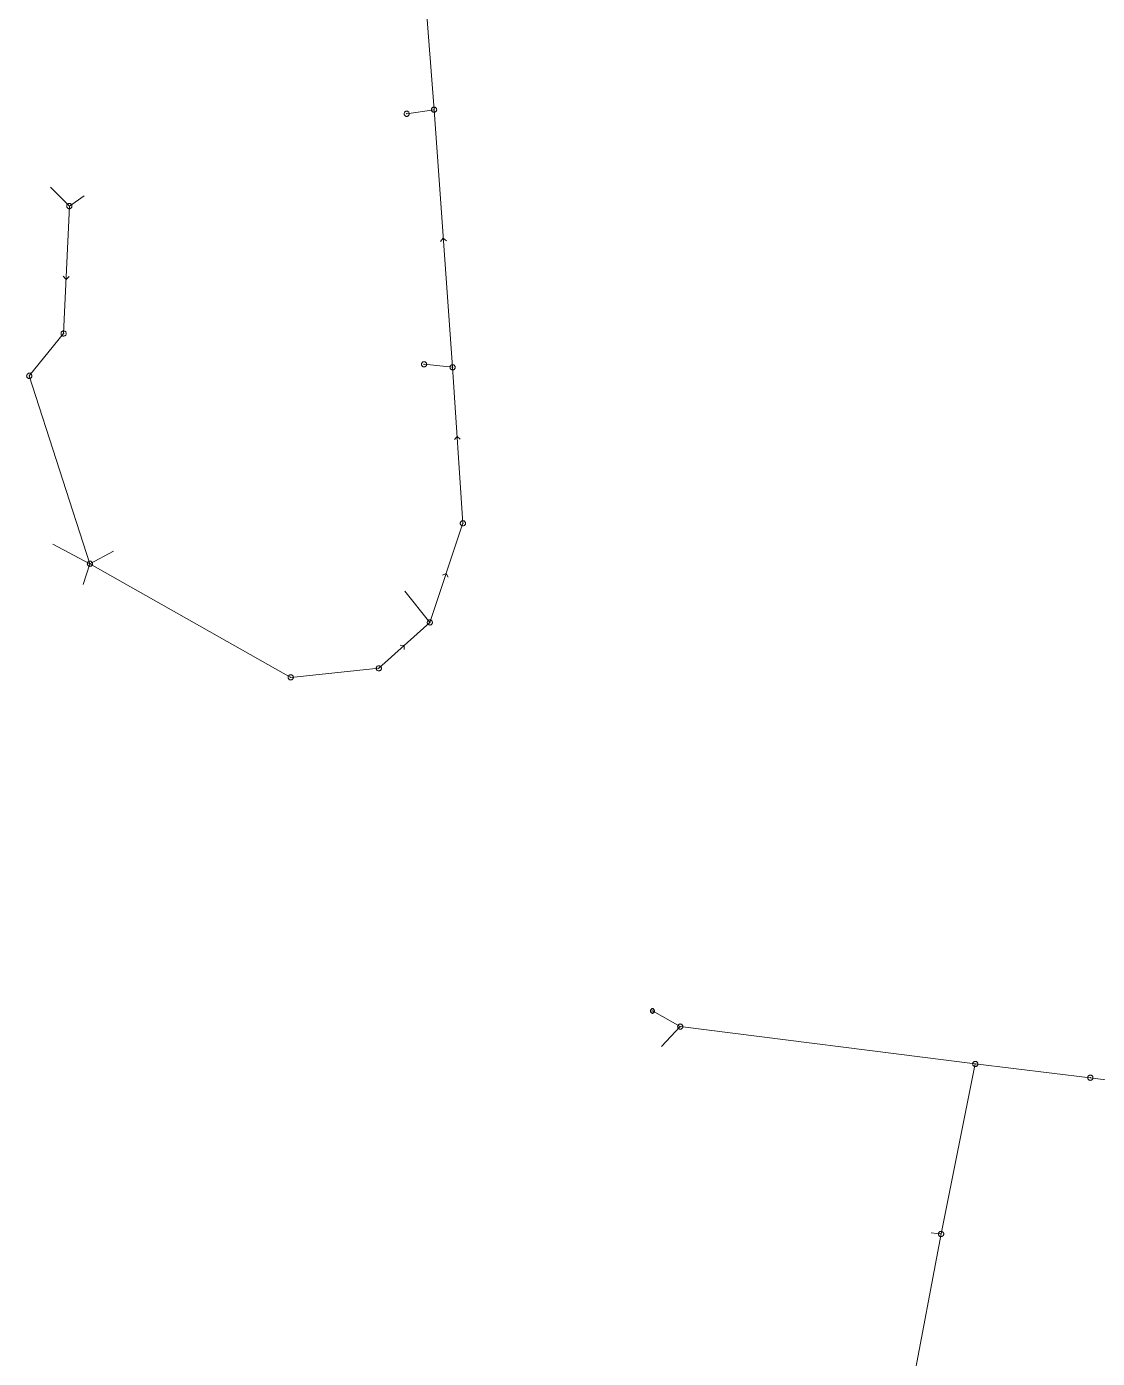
# Model space of a CAD drawing. Header units: metres. Extents: x 25504150 to 25508618, y 6694193 to 6702753.
# Drawn here: x 25507842.1 to 25508032.1, y 6697403.6 to 6697640.1 of the extents above; entities that cross this region are included whole.
import ezdxf

# ---------------------------------------------------------------- set-up
doc = ezdxf.new("R2010")
doc.units = ezdxf.units.M
for name, pattern in [('Sewer_node', [0]), ('Viemariputket', [0]), ('Viemarivarusteet', [0])]:
    doc.linetypes.add(name, pattern=pattern)
for name, color, linetype, lineweight in [('Sewer_node', 7, 'Sewer_node', 0), ('Viemariputket', 7, 'Viemariputket', 0), ('Viemarivarusteet', 7, 'Viemarivarusteet', 0)]:
    doc.layers.add(name, color=color, linetype=linetype, lineweight=lineweight)

msp = doc.modelspace()

# ---------------------------------------------------------------- linework, layer by layer
at = {"layer": 'Sewer_node', "color": 46, "linetype": 'Continuous', "true_color": 0x7f5f00, "flags": 128}
for points, elevation in [([(25507914.84, 6697625.32), (25507914.83, 6697625.39), (25507914.82, 6697625.46), (25507914.79, 6697625.53), (25507914.75, 6697625.59), (25507914.71, 6697625.65), (25507914.65, 6697625.69), (25507914.59, 6697625.73), (25507914.52, 6697625.76), (25507914.45, 6697625.77), (25507914.38, 6697625.78), (25507914.31, 6697625.77), (25507914.24, 6697625.76), (25507914.17, 6697625.73), (25507914.11, 6697625.69), (25507914.05, 6697625.65), (25507914.01, 6697625.59), (25507913.97, 6697625.53), (25507913.94, 6697625.46), (25507913.93, 6697625.39), (25507913.92, 6697625.32), (25507913.93, 6697625.25), (25507913.94, 6697625.18), (25507913.97, 6697625.11), (25507914.01, 6697625.05), (25507914.05, 6697624.99), (25507914.11, 6697624.95), (25507914.17, 6697624.91), (25507914.24, 6697624.88), (25507914.31, 6697624.87), (25507914.38, 6697624.86), (25507914.45, 6697624.87), (25507914.52, 6697624.88), (25507914.59, 6697624.91), (25507914.65, 6697624.95), (25507914.71, 6697624.99), (25507914.75, 6697625.05), (25507914.79, 6697625.11), (25507914.82, 6697625.18), (25507914.83, 6697625.25)], 43.38), ([(25507909.97, 6697624.59), (25507909.96, 6697624.66), (25507909.95, 6697624.73), (25507909.92, 6697624.8), (25507909.88, 6697624.86), (25507909.84, 6697624.92), (25507909.78, 6697624.96), (25507909.72, 6697625), (25507909.65, 6697625.03), (25507909.58, 6697625.04), (25507909.51, 6697625.05), (25507909.44, 6697625.04), (25507909.37, 6697625.03), (25507909.3, 6697625), (25507909.24, 6697624.96), (25507909.18, 6697624.92), (25507909.14, 6697624.86), (25507909.1, 6697624.8), (25507909.07, 6697624.73), (25507909.06, 6697624.66), (25507909.05, 6697624.59), (25507909.06, 6697624.52), (25507909.07, 6697624.45), (25507909.1, 6697624.38), (25507909.14, 6697624.32), (25507909.18, 6697624.26), (25507909.24, 6697624.22), (25507909.3, 6697624.18), (25507909.37, 6697624.15), (25507909.44, 6697624.14), (25507909.51, 6697624.13), (25507909.58, 6697624.14), (25507909.65, 6697624.15), (25507909.72, 6697624.18), (25507909.78, 6697624.22), (25507909.84, 6697624.26), (25507909.88, 6697624.32), (25507909.92, 6697624.38), (25507909.95, 6697624.45), (25507909.96, 6697624.52)], 43.83), ([(25507850.1, 6697608.2), (25507850.09, 6697608.27), (25507850.08, 6697608.35), (25507850.05, 6697608.41), (25507850.01, 6697608.48), (25507849.96, 6697608.53), (25507849.91, 6697608.58), (25507849.84, 6697608.62), (25507849.78, 6697608.65), (25507849.7, 6697608.66), (25507849.63, 6697608.67), (25507849.56, 6697608.66), (25507849.48, 6697608.65), (25507849.42, 6697608.62), (25507849.35, 6697608.58), (25507849.3, 6697608.53), (25507849.25, 6697608.48), (25507849.21, 6697608.41), (25507849.18, 6697608.35), (25507849.17, 6697608.27), (25507849.16, 6697608.2), (25507849.17, 6697608.13), (25507849.18, 6697608.05), (25507849.21, 6697607.99), (25507849.25, 6697607.92), (25507849.3, 6697607.87), (25507849.35, 6697607.82), (25507849.42, 6697607.78), (25507849.48, 6697607.75), (25507849.56, 6697607.74), (25507849.63, 6697607.73), (25507849.7, 6697607.74), (25507849.78, 6697607.75), (25507849.84, 6697607.78), (25507849.91, 6697607.82), (25507849.96, 6697607.87), (25507850.01, 6697607.92), (25507850.05, 6697607.99), (25507850.08, 6697608.05), (25507850.09, 6697608.13)], 52.06), ([(25507849.07, 6697585.57), (25507849.06, 6697585.64), (25507849.05, 6697585.71), (25507849.02, 6697585.78), (25507848.98, 6697585.84), (25507848.94, 6697585.9), (25507848.88, 6697585.94), (25507848.82, 6697585.98), (25507848.75, 6697586.01), (25507848.68, 6697586.02), (25507848.61, 6697586.03), (25507848.54, 6697586.02), (25507848.47, 6697586.01), (25507848.4, 6697585.98), (25507848.34, 6697585.94), (25507848.28, 6697585.9), (25507848.24, 6697585.84), (25507848.2, 6697585.78), (25507848.17, 6697585.71), (25507848.16, 6697585.64), (25507848.15, 6697585.57), (25507848.16, 6697585.5), (25507848.17, 6697585.43), (25507848.2, 6697585.36), (25507848.24, 6697585.3), (25507848.28, 6697585.24), (25507848.34, 6697585.2), (25507848.4, 6697585.16), (25507848.47, 6697585.13), (25507848.54, 6697585.12), (25507848.61, 6697585.11), (25507848.68, 6697585.12), (25507848.75, 6697585.13), (25507848.82, 6697585.16), (25507848.88, 6697585.2), (25507848.94, 6697585.24), (25507848.98, 6697585.3), (25507849.02, 6697585.36), (25507849.05, 6697585.43), (25507849.06, 6697585.5)], 51.42), ([(25507842.99, 6697578.05), (25507842.98, 6697578.12), (25507842.97, 6697578.2), (25507842.94, 6697578.26), (25507842.9, 6697578.33), (25507842.85, 6697578.38), (25507842.8, 6697578.43), (25507842.73, 6697578.47), (25507842.67, 6697578.5), (25507842.59, 6697578.51), (25507842.52, 6697578.52), (25507842.45, 6697578.51), (25507842.37, 6697578.5), (25507842.31, 6697578.47), (25507842.24, 6697578.43), (25507842.19, 6697578.38), (25507842.14, 6697578.33), (25507842.1, 6697578.26), (25507842.07, 6697578.2), (25507842.06, 6697578.12), (25507842.05, 6697578.05), (25507842.06, 6697577.98), (25507842.07, 6697577.9), (25507842.1, 6697577.84), (25507842.14, 6697577.77), (25507842.19, 6697577.72), (25507842.24, 6697577.67), (25507842.31, 6697577.63), (25507842.37, 6697577.6), (25507842.45, 6697577.59), (25507842.52, 6697577.58), (25507842.59, 6697577.59), (25507842.67, 6697577.6), (25507842.73, 6697577.63), (25507842.8, 6697577.67), (25507842.85, 6697577.72), (25507842.9, 6697577.77), (25507842.94, 6697577.84), (25507842.97, 6697577.9), (25507842.98, 6697577.98)], 50.53), ([(25507913.07, 6697580.11), (25507913.06, 6697580.18), (25507913.05, 6697580.25), (25507913.02, 6697580.32), (25507912.98, 6697580.38), (25507912.94, 6697580.44), (25507912.88, 6697580.48), (25507912.82, 6697580.52), (25507912.75, 6697580.55), (25507912.68, 6697580.56), (25507912.61, 6697580.57), (25507912.54, 6697580.56), (25507912.47, 6697580.55), (25507912.4, 6697580.52), (25507912.34, 6697580.48), (25507912.28, 6697580.44), (25507912.24, 6697580.38), (25507912.2, 6697580.32), (25507912.17, 6697580.25), (25507912.16, 6697580.18), (25507912.15, 6697580.11), (25507912.16, 6697580.04), (25507912.17, 6697579.97), (25507912.2, 6697579.9), (25507912.24, 6697579.84), (25507912.28, 6697579.78), (25507912.34, 6697579.74), (25507912.4, 6697579.7), (25507912.47, 6697579.67), (25507912.54, 6697579.66), (25507912.61, 6697579.65), (25507912.68, 6697579.66), (25507912.75, 6697579.67), (25507912.82, 6697579.7), (25507912.88, 6697579.74), (25507912.94, 6697579.78), (25507912.98, 6697579.84), (25507913.02, 6697579.9), (25507913.05, 6697579.97), (25507913.06, 6697580.04)], 45.31), ([(25507918.12, 6697579.57), (25507918.11, 6697579.64), (25507918.1, 6697579.71), (25507918.07, 6697579.78), (25507918.03, 6697579.84), (25507917.99, 6697579.9), (25507917.93, 6697579.94), (25507917.87, 6697579.98), (25507917.8, 6697580.01), (25507917.73, 6697580.02), (25507917.66, 6697580.03), (25507917.59, 6697580.02), (25507917.52, 6697580.01), (25507917.45, 6697579.98), (25507917.39, 6697579.94), (25507917.33, 6697579.9), (25507917.29, 6697579.84), (25507917.25, 6697579.78), (25507917.22, 6697579.71), (25507917.21, 6697579.64), (25507917.2, 6697579.57), (25507917.21, 6697579.5), (25507917.22, 6697579.43), (25507917.25, 6697579.36), (25507917.29, 6697579.3), (25507917.33, 6697579.24), (25507917.39, 6697579.2), (25507917.45, 6697579.16), (25507917.52, 6697579.13), (25507917.59, 6697579.12), (25507917.66, 6697579.11), (25507917.73, 6697579.12), (25507917.8, 6697579.13), (25507917.87, 6697579.16), (25507917.93, 6697579.2), (25507917.99, 6697579.24), (25507918.03, 6697579.3), (25507918.07, 6697579.36), (25507918.1, 6697579.43), (25507918.11, 6697579.5)], 45.04), ([(25507853.74, 6697544.68), (25507853.73, 6697544.75), (25507853.72, 6697544.82), (25507853.69, 6697544.89), (25507853.65, 6697544.95), (25507853.61, 6697545.01), (25507853.55, 6697545.05), (25507853.49, 6697545.09), (25507853.42, 6697545.12), (25507853.35, 6697545.13), (25507853.28, 6697545.14), (25507853.21, 6697545.13), (25507853.14, 6697545.12), (25507853.07, 6697545.09), (25507853.01, 6697545.05), (25507852.95, 6697545.01), (25507852.91, 6697544.95), (25507852.87, 6697544.89), (25507852.84, 6697544.82), (25507852.83, 6697544.75), (25507852.82, 6697544.68), (25507852.83, 6697544.61), (25507852.84, 6697544.54), (25507852.87, 6697544.47), (25507852.91, 6697544.41), (25507852.95, 6697544.35), (25507853.01, 6697544.31), (25507853.07, 6697544.27), (25507853.14, 6697544.24), (25507853.21, 6697544.23), (25507853.28, 6697544.22), (25507853.35, 6697544.23), (25507853.42, 6697544.24), (25507853.49, 6697544.27), (25507853.55, 6697544.31), (25507853.61, 6697544.35), (25507853.65, 6697544.41), (25507853.69, 6697544.47), (25507853.72, 6697544.54), (25507853.73, 6697544.61)], 49.88), ([(25507914.09, 6697534.26), (25507914.08, 6697534.33), (25507914.07, 6697534.4), (25507914.04, 6697534.47), (25507914, 6697534.53), (25507913.96, 6697534.59), (25507913.9, 6697534.63), (25507913.84, 6697534.67), (25507913.77, 6697534.7), (25507913.7, 6697534.71), (25507913.63, 6697534.72), (25507913.56, 6697534.71), (25507913.49, 6697534.7), (25507913.42, 6697534.67), (25507913.36, 6697534.63), (25507913.3, 6697534.59), (25507913.26, 6697534.53), (25507913.22, 6697534.47), (25507913.19, 6697534.4), (25507913.18, 6697534.33), (25507913.17, 6697534.26), (25507913.18, 6697534.19), (25507913.19, 6697534.12), (25507913.22, 6697534.05), (25507913.26, 6697533.99), (25507913.3, 6697533.93), (25507913.36, 6697533.89), (25507913.42, 6697533.85), (25507913.49, 6697533.82), (25507913.56, 6697533.81), (25507913.63, 6697533.8), (25507913.7, 6697533.81), (25507913.77, 6697533.82), (25507913.84, 6697533.85), (25507913.9, 6697533.89), (25507913.96, 6697533.93), (25507914, 6697533.99), (25507914.04, 6697534.05), (25507914.07, 6697534.12), (25507914.08, 6697534.19)], 48.4), ([(25507958.54, 6697462.49), (25507958.53, 6697462.56), (25507958.52, 6697462.63), (25507958.49, 6697462.7), (25507958.45, 6697462.76), (25507958.41, 6697462.82), (25507958.35, 6697462.86), (25507958.29, 6697462.9), (25507958.22, 6697462.93), (25507958.15, 6697462.94), (25507958.08, 6697462.95), (25507958.01, 6697462.94), (25507957.94, 6697462.93), (25507957.87, 6697462.9), (25507957.81, 6697462.86), (25507957.75, 6697462.82), (25507957.71, 6697462.76), (25507957.67, 6697462.7), (25507957.64, 6697462.63), (25507957.63, 6697462.56), (25507957.62, 6697462.49), (25507957.63, 6697462.42), (25507957.64, 6697462.35), (25507957.67, 6697462.28), (25507957.71, 6697462.22), (25507957.75, 6697462.16), (25507957.81, 6697462.12), (25507957.87, 6697462.08), (25507957.94, 6697462.05), (25507958.01, 6697462.04), (25507958.08, 6697462.03), (25507958.15, 6697462.04), (25507958.22, 6697462.05), (25507958.29, 6697462.08), (25507958.35, 6697462.12), (25507958.41, 6697462.16), (25507958.45, 6697462.22), (25507958.49, 6697462.28), (25507958.52, 6697462.35), (25507958.53, 6697462.42)], 41.3), ([(25508010.91, 6697455.85), (25508010.9, 6697455.92), (25508010.89, 6697455.99), (25508010.86, 6697456.06), (25508010.82, 6697456.12), (25508010.78, 6697456.18), (25508010.72, 6697456.22), (25508010.66, 6697456.26), (25508010.59, 6697456.29), (25508010.52, 6697456.3), (25508010.45, 6697456.31), (25508010.38, 6697456.3), (25508010.31, 6697456.29), (25508010.24, 6697456.26), (25508010.18, 6697456.22), (25508010.12, 6697456.18), (25508010.08, 6697456.12), (25508010.04, 6697456.06), (25508010.01, 6697455.99), (25508010, 6697455.92), (25508009.99, 6697455.85), (25508010, 6697455.78), (25508010.01, 6697455.71), (25508010.04, 6697455.64), (25508010.08, 6697455.58), (25508010.12, 6697455.52), (25508010.18, 6697455.48), (25508010.24, 6697455.44), (25508010.31, 6697455.41), (25508010.38, 6697455.4), (25508010.45, 6697455.39), (25508010.52, 6697455.4), (25508010.59, 6697455.41), (25508010.66, 6697455.44), (25508010.72, 6697455.48), (25508010.78, 6697455.52), (25508010.82, 6697455.58), (25508010.86, 6697455.64), (25508010.89, 6697455.71), (25508010.9, 6697455.78)], 40.18), ([(25508031.35, 6697453.4), (25508031.34, 6697453.47), (25508031.33, 6697453.55), (25508031.3, 6697453.61), (25508031.26, 6697453.68), (25508031.21, 6697453.73), (25508031.16, 6697453.78), (25508031.09, 6697453.82), (25508031.03, 6697453.85), (25508030.95, 6697453.86), (25508030.88, 6697453.87), (25508030.81, 6697453.86), (25508030.73, 6697453.85), (25508030.67, 6697453.82), (25508030.6, 6697453.78), (25508030.55, 6697453.73), (25508030.5, 6697453.68), (25508030.46, 6697453.61), (25508030.43, 6697453.55), (25508030.42, 6697453.47), (25508030.41, 6697453.4), (25508030.42, 6697453.33), (25508030.43, 6697453.25), (25508030.46, 6697453.19), (25508030.5, 6697453.12), (25508030.55, 6697453.07), (25508030.6, 6697453.02), (25508030.67, 6697452.98), (25508030.73, 6697452.95), (25508030.81, 6697452.94), (25508030.88, 6697452.93), (25508030.95, 6697452.94), (25508031.03, 6697452.95), (25508031.09, 6697452.98), (25508031.16, 6697453.02), (25508031.21, 6697453.07), (25508031.26, 6697453.12), (25508031.3, 6697453.19), (25508031.33, 6697453.25), (25508031.34, 6697453.33)], 40.05), ([(25508004.86, 6697425.65), (25508004.85, 6697425.72), (25508004.84, 6697425.8), (25508004.81, 6697425.86), (25508004.77, 6697425.93), (25508004.72, 6697425.98), (25508004.67, 6697426.03), (25508004.6, 6697426.07), (25508004.54, 6697426.1), (25508004.46, 6697426.11), (25508004.39, 6697426.12), (25508004.32, 6697426.11), (25508004.24, 6697426.1), (25508004.18, 6697426.07), (25508004.11, 6697426.03), (25508004.06, 6697425.98), (25508004.01, 6697425.93), (25508003.97, 6697425.86), (25508003.94, 6697425.8), (25508003.93, 6697425.72), (25508003.92, 6697425.65), (25508003.93, 6697425.58), (25508003.94, 6697425.5), (25508003.97, 6697425.44), (25508004.01, 6697425.37), (25508004.06, 6697425.32), (25508004.11, 6697425.27), (25508004.18, 6697425.23), (25508004.24, 6697425.2), (25508004.32, 6697425.19), (25508004.39, 6697425.18), (25508004.46, 6697425.19), (25508004.54, 6697425.2), (25508004.6, 6697425.23), (25508004.67, 6697425.27), (25508004.72, 6697425.32), (25508004.77, 6697425.37), (25508004.81, 6697425.44), (25508004.84, 6697425.5), (25508004.85, 6697425.58)], 40.38)]:
    msp.add_lwpolyline(points, close=True, dxfattribs=dict(at, elevation=elevation))
for points in [[(25507916.59, 6697602.01), (25507916.02, 6697602.49), (25507915.53, 6697601.93)], [(25507848.53, 6697595.74), (25507849.05, 6697595.19), (25507849.59, 6697595.69)], [(25507919.04, 6697566.83), (25507918.47, 6697567.31), (25507917.98, 6697566.76)], [(25507916.87, 6697542.31), (25507916.53, 6697542.97), (25507915.86, 6697542.64)], [(25507909.06, 6697529.43), (25507909.09, 6697530.18), (25507908.35, 6697530.22)]]:
    msp.add_lwpolyline(points, dxfattribs=at)
for points in [[(25507919.95, 6697551.87), (25507919.94, 6697551.94), (25507919.93, 6697552.01), (25507919.9, 6697552.08), (25507919.86, 6697552.14), (25507919.82, 6697552.2), (25507919.76, 6697552.24), (25507919.7, 6697552.28), (25507919.63, 6697552.31), (25507919.56, 6697552.32), (25507919.49, 6697552.33), (25507919.42, 6697552.32), (25507919.35, 6697552.31), (25507919.28, 6697552.28), (25507919.22, 6697552.24), (25507919.16, 6697552.2), (25507919.12, 6697552.14), (25507919.08, 6697552.08), (25507919.05, 6697552.01), (25507919.04, 6697551.94), (25507919.03, 6697551.87), (25507919.04, 6697551.8), (25507919.05, 6697551.73), (25507919.08, 6697551.66), (25507919.12, 6697551.6), (25507919.16, 6697551.54), (25507919.22, 6697551.5), (25507919.28, 6697551.46), (25507919.35, 6697551.43), (25507919.42, 6697551.42), (25507919.49, 6697551.41), (25507919.56, 6697551.42), (25507919.63, 6697551.43), (25507919.7, 6697551.46), (25507919.76, 6697551.5), (25507919.82, 6697551.54), (25507919.86, 6697551.6), (25507919.9, 6697551.66), (25507919.93, 6697551.73), (25507919.94, 6697551.8)], [(25507905.03, 6697526.11), (25507905.02, 6697526.18), (25507905.01, 6697526.25), (25507904.98, 6697526.32), (25507904.94, 6697526.38), (25507904.9, 6697526.44), (25507904.84, 6697526.48), (25507904.78, 6697526.52), (25507904.71, 6697526.55), (25507904.64, 6697526.56), (25507904.57, 6697526.57), (25507904.5, 6697526.56), (25507904.43, 6697526.55), (25507904.36, 6697526.52), (25507904.3, 6697526.48), (25507904.24, 6697526.44), (25507904.2, 6697526.38), (25507904.16, 6697526.32), (25507904.13, 6697526.25), (25507904.12, 6697526.18), (25507904.11, 6697526.11), (25507904.12, 6697526.04), (25507904.13, 6697525.97), (25507904.16, 6697525.9), (25507904.2, 6697525.84), (25507904.24, 6697525.78), (25507904.3, 6697525.74), (25507904.36, 6697525.7), (25507904.43, 6697525.67), (25507904.5, 6697525.66), (25507904.57, 6697525.65), (25507904.64, 6697525.66), (25507904.71, 6697525.67), (25507904.78, 6697525.7), (25507904.84, 6697525.74), (25507904.9, 6697525.78), (25507904.94, 6697525.84), (25507904.98, 6697525.9), (25507905.01, 6697525.97), (25507905.02, 6697526.04)], [(25507889.4, 6697524.5), (25507889.39, 6697524.57), (25507889.38, 6697524.64), (25507889.35, 6697524.71), (25507889.31, 6697524.77), (25507889.27, 6697524.83), (25507889.21, 6697524.87), (25507889.15, 6697524.91), (25507889.08, 6697524.94), (25507889.01, 6697524.95), (25507888.94, 6697524.96), (25507888.87, 6697524.95), (25507888.8, 6697524.94), (25507888.73, 6697524.91), (25507888.67, 6697524.87), (25507888.61, 6697524.83), (25507888.57, 6697524.77), (25507888.53, 6697524.71), (25507888.5, 6697524.64), (25507888.49, 6697524.57), (25507888.48, 6697524.5), (25507888.49, 6697524.43), (25507888.5, 6697524.36), (25507888.53, 6697524.29), (25507888.57, 6697524.23), (25507888.61, 6697524.17), (25507888.67, 6697524.13), (25507888.73, 6697524.09), (25507888.8, 6697524.06), (25507888.87, 6697524.05), (25507888.94, 6697524.04), (25507889.01, 6697524.05), (25507889.08, 6697524.06), (25507889.15, 6697524.09), (25507889.21, 6697524.13), (25507889.27, 6697524.17), (25507889.31, 6697524.23), (25507889.35, 6697524.29), (25507889.38, 6697524.36), (25507889.39, 6697524.43)]]:
    msp.add_lwpolyline(points, close=True, dxfattribs=at)
at = {"layer": 'Viemariputket', "color": 1, "linetype": 'Continuous', "lineweight": 15}
for p, q in [((25507912.83, 6697645.88), (25507914.38, 6697625.32)), ((25507914.38, 6697625.32), (25507909.51, 6697624.59)), ((25507914.38, 6697625.32), (25507917.66, 6697579.57)), ((25507849.63, 6697608.2, 49.91), (25507846.27, 6697611.57)), ((25507849.63, 6697608.2, 49.93), (25507852.29, 6697610.05)), ((25507848.61, 6697585.57), (25507849.63, 6697608.2, 49.84)), ((25507842.52, 6697578.05), (25507848.61, 6697585.57)), ((25507917.66, 6697579.57), (25507912.61, 6697580.11)), ((25507917.66, 6697579.57), (25507919.49, 6697551.87)), ((25507853.28, 6697544.68, 47.92), (25507842.52, 6697578.05, 48.3)), ((25507919.49, 6697551.87), (25507913.63, 6697534.26)), ((25507853.28, 6697544.68, 48), (25507846.7, 6697548.14)), ((25507853.28, 6697544.68, 47.99), (25507857.49, 6697546.89)), ((25507853.28, 6697544.68, 48), (25507852.06, 6697541)), ((25507888.94, 6697524.5, 47.49), (25507853.28, 6697544.68, 47.88)), ((25507913.63, 6697534.26, 45.24), (25507909.2, 6697539.8)), ((25507913.63, 6697534.26), (25507904.57, 6697526.11)), ((25507904.57, 6697526.11), (25507888.94, 6697524.5)), ((25507958.08, 6697462.49, 39.58), (25507953.15, 6697465.26)), ((25507958.08, 6697462.49, 39.78), (25507954.74, 6697458.97)), ((25508010.45, 6697455.85), (25507958.08, 6697462.49, 39.58)), ((25508010.45, 6697455.85), (25508004.39, 6697425.65)), ((25508010.45, 6697455.85), (25508030.88, 6697453.4)), ((25508064.58, 6697448.89, 38.47), (25508030.88, 6697453.4, 38.61)), ((25508004.39, 6697425.65), (25507997.65, 6697389.82))]:
    msp.add_line(p, q, dxfattribs=at)
msp.add_polyline3d([(25508004.39, 6697425.65, 39.39), (25508003.61, 6697425.73, 0), (25508002.6, 6697425.83, 39.39)], dxfattribs=at)
at = {"layer": 'Viemarivarusteet', "color": 2, "linetype": 'Continuous', "lineweight": 25, "flags": 128}
msp.add_lwpolyline([(25507953.48, 6697465.09), (25507953.5, 6697465.14), (25507953.52, 6697465.2), (25507953.52, 6697465.26), (25507953.52, 6697465.32), (25507953.5, 6697465.37), (25507953.48, 6697465.43), (25507953.45, 6697465.48), (25507953.41, 6697465.52), (25507953.37, 6697465.56), (25507953.32, 6697465.59), (25507953.27, 6697465.61), (25507953.21, 6697465.63), (25507953.15, 6697465.63), (25507953.09, 6697465.63), (25507953.04, 6697465.61), (25507952.98, 6697465.59), (25507952.93, 6697465.56), (25507952.89, 6697465.52), (25507952.85, 6697465.48), (25507952.82, 6697465.43), (25507952.8, 6697465.38), (25507952.78, 6697465.32), (25507952.78, 6697465.26), (25507952.78, 6697465.2), (25507952.8, 6697465.15), (25507952.82, 6697465.09), (25507952.85, 6697465.04), (25507952.89, 6697465), (25507952.93, 6697464.96), (25507952.98, 6697464.93), (25507953.03, 6697464.91), (25507953.09, 6697464.89), (25507953.15, 6697464.89), (25507953.21, 6697464.89), (25507953.26, 6697464.91), (25507953.32, 6697464.93), (25507953.37, 6697464.96), (25507953.41, 6697465), (25507953.45, 6697465.04)], close=True, dxfattribs=at)
at = {"layer": 'Viemarivarusteet', "color": 1}
for p in [(25507909.51, 6697624.59, 43.83), (25507914.38, 6697625.32, 43.38), (25507849.63, 6697608.2, 52.06), (25507848.61, 6697585.57, 51.42), (25507912.61, 6697580.11, 45.31), (25507917.66, 6697579.57, 45.04), (25507842.52, 6697578.05, 50.53), (25507919.49, 6697551.87), (25507853.28, 6697544.68, 49.88), (25507913.63, 6697534.26, 48.4), (25507888.94, 6697524.5), (25507904.57, 6697526.11), (25507953.15, 6697465.26), (25507958.08, 6697462.49, 41.3), (25508010.45, 6697455.85, 40.18), (25508030.88, 6697453.4, 40.05), (25508004.39, 6697425.65, 40.38)]:
    msp.add_point(p, dxfattribs=at)

doc.saveas('drawing.dxf')
